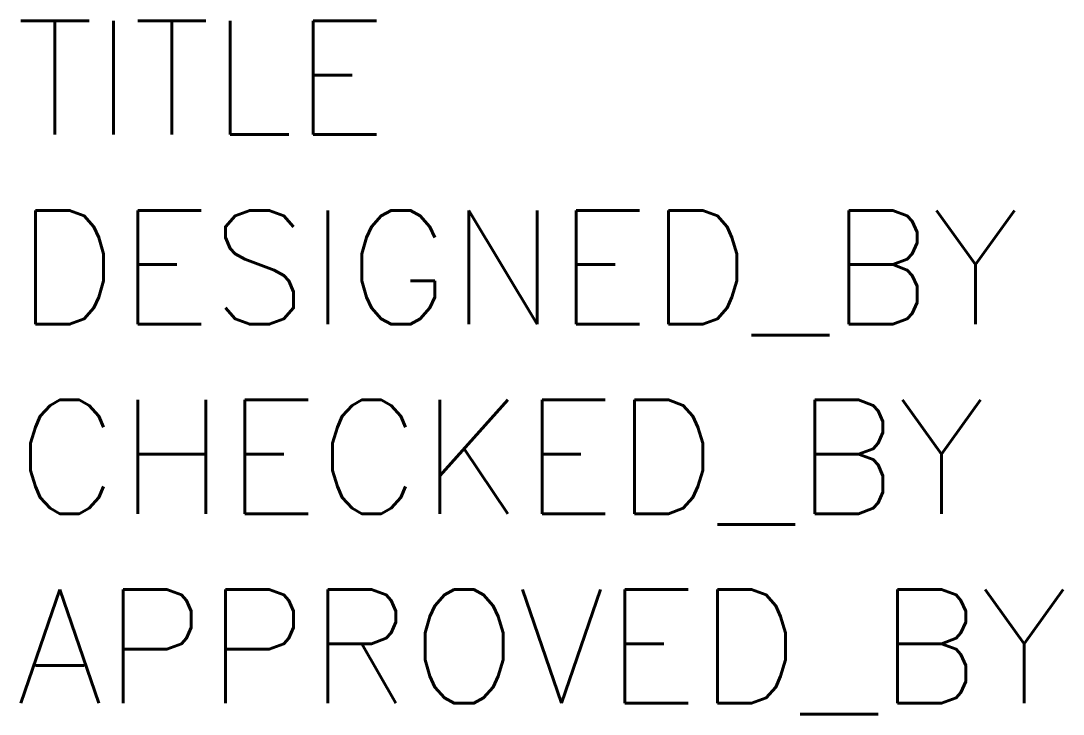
# Model space of a CAD drawing. Header units: feet. Extents: x 9.51 to 10.61, y -0.01 to 0.72.
import ezdxf

# ---------------------------------------------------------------- set-up
doc = ezdxf.new("R2010")
doc.units = ezdxf.units.FT
doc.header["$MEASUREMENT"] = 0
doc.styles.get("Standard").update_dxf_attribs({"font": 'simplex.shx'})

msp = doc.modelspace()

# ---------------------------------------------------------------- texts
at = {"color": 3}
for tag, p, s in [('TITLE', (9.5, 0.6), 'TITLE'), ('DESIGNED_BY', (9.5, 0.4), 'DSN'), ('CHECKED_BY', (9.5, 0.2), 'CHK'), ('APPROVED_BY', (9.5, 0), 'APP')]:
    msp.add_attdef(tag, p, s, height=0.12, dxfattribs=at)

doc.saveas('drawing.dxf')
